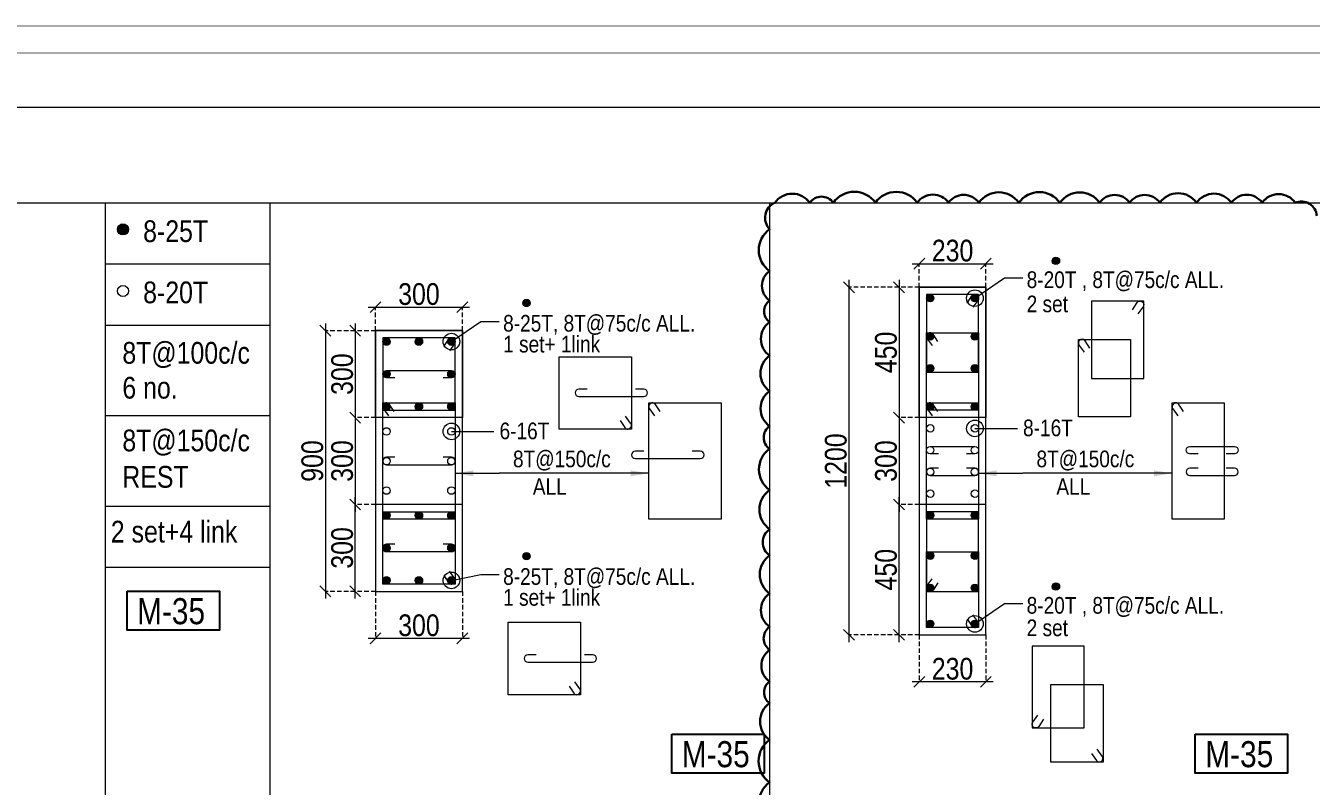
# Model space of a CAD drawing. Header units: millimetres. Extents: x 1112055 to 3390982, y -148532 to 766891.
# Drawn here: x 2111774 to 2129538, y 288532 to 299034 of the extents above; entities that cross this region are included whole.
import ezdxf
from ezdxf.enums import TextEntityAlignment as Align

# ---------------------------------------------------------------- set-up
doc = ezdxf.new("R2010")
doc.units = ezdxf.units.MM
doc.header["$PDMODE"] = 35
doc.header["$PDSIZE"] = -25
doc.linetypes.add('DASHED2', pattern=[0.375, 0.25, -0.125])
for name, color, linetype, lineweight in [('B COL', 1, 'Continuous', 30), ('B COL. SIZE DIM', 220, 'Continuous', 25), ('B COLSCH', 204, 'Continuous', 20), ('B STEEL', 34, 'Continuous', 15), ('B TITLE BLOCK', 250, 'Continuous', 0), ('B-ST TEXT', 7, 'Continuous', 9)]:
    doc.layers.add(name, color=color, linetype=linetype, lineweight=lineweight)
doc.layers.add('B TEXT', color=7, linetype='Continuous')
doc.styles.add('dim inside', font='romans.shx', dxfattribs={"width": 0.8, "height": 125})
doc.styles.add('SWINC', font='swissc.ttf')
doc.styles.add('TAHOMA', font='tahoma.ttf')
doc.dimstyles.new('dim inside', dxfattribs={"dimtxt": 125, "dimasz": 100, "dimexe": 0, "dimexo": 0, "dimgap": 10, "dimtad": 0, "dimdec": 0, "dimzin": 0, "dimdsep": 46, "dimtxsty": 'dim inside', "dimblk": 'SMALL', "dimcen": 0.09, "dimadec": 0, "dimazin": 0, "dimtfac": 1, "dimtdec": 0, "dimtofl": 0, "dimtmove": 0, "dimatfit": 3, "dimfxl": 1, "dimtolj": 1, "dimtzin": 0, "dimarcsym": 2})
doc.dimstyles.new('PARESH', dxfattribs={"dimscale": 0, "dimtxt": 300, "dimasz": 150, "dimexe": 150, "dimexo": 150, "dimgap": 25, "dimtad": 1, "dimdec": 0, "dimzin": 0, "dimdsep": 46, "dimtxsty": 'TAHOMA', "dimblk": 'ARCHTICK', "dimcen": 100, "dimdle": 150, "dimclrd": 251, "dimclre": 251, "dimclrt": 6, "dimadec": 0, "dimazin": 0, "dimtfac": 1, "dimtdec": 0, "dimtix": 1, "dimtofl": 0, "dimtmove": 0, "dimatfit": 2, "dimfxl": 0.18, "dimtolj": 1, "dimtzin": 0, "dimlwd": 9, "dimlwe": 9, "dimarcsym": 0})

# ---------------------------------------------------------------- blocks, each defined once
blk = doc.blocks.new('_Oblique')
at = {"color": 0, "linetype": 'ByBlock', "lineweight": -2}
blk.add_line((-0.5, -0.5), (0.5, 0.5), dxfattribs=at)
blk = doc.blocks.new('*D1331')
at = {"layer": 'B COL. SIZE DIM', "color": 250, "lineweight": 9, "ltscale": 250, "transparency": 16777216}
blk.add_line((2116508, 295148), (2117908, 295148), dxfattribs=at)
at = {"layer": 'B COL. SIZE DIM', "color": 250, "linetype": 'DASHED2', "lineweight": 9, "ltscale": 250, "transparency": 16777216}
for p, q in [((2116608, 294823), (2116608, 295148)), ((2117808, 294823), (2117808, 295148))]:
    blk.add_line(p, q, dxfattribs=at)
at = {"layer": 'Defpoints', "color": 0, "ltscale": 250, "transparency": 16777216}
for p in [(2117808, 295148), (2116608, 294823), (2117808, 294823)]:
    blk.add_point(p, dxfattribs=at)
at = {"layer": 'B COL. SIZE DIM', "color": 250, "lineweight": 9, "ltscale": 250, "transparency": 16777216, "xscale": 150, "yscale": 150, "zscale": 150, "rotation": 180}
blk.add_blockref('_Oblique', (2116608, 295148), dxfattribs=at)
at = {"layer": 'B COL. SIZE DIM', "color": 250, "lineweight": 9, "ltscale": 250, "transparency": 16777216, "xscale": 150, "yscale": 150, "zscale": 150}
blk.add_blockref('_Oblique', (2117808, 295148), dxfattribs=at)
at = {"layer": 'B COL. SIZE DIM', "color": 6, "ltscale": 250, "transparency": 16777216, "insert": (2117208, 295327), "char_height": 300, "attachment_point": 5, "style": 'SWINC'}
blk.add_mtext('\\A1;300', dxfattribs=at)
blk = doc.blocks.new('*D1332')
at = {"layer": 'B COL. SIZE DIM', "color": 250, "lineweight": 9, "ltscale": 250, "transparency": 16777216}
blk.add_line((2116327, 293723), (2116327, 292323), dxfattribs=at)
at = {"layer": 'B COL. SIZE DIM', "color": 250, "linetype": 'DASHED2', "lineweight": 9, "ltscale": 250, "transparency": 16777216}
for p, q in [((2116608, 293623), (2116327, 293623)), ((2116608, 292423), (2116327, 292423))]:
    blk.add_line(p, q, dxfattribs=at)
at = {"layer": 'Defpoints', "color": 0, "ltscale": 250, "transparency": 16777216}
for p in [(2116608, 293623), (2116327, 292423), (2116608, 292423)]:
    blk.add_point(p, dxfattribs=at)
at = {"layer": 'B COL. SIZE DIM', "color": 250, "lineweight": 9, "ltscale": 250, "transparency": 16777216, "xscale": 150, "yscale": 150, "zscale": 150}
for p, rotation in [((2116327, 293623), 90), ((2116327, 292423), 270)]:
    blk.add_blockref('_Oblique', p, dxfattribs=dict(at, rotation=rotation))
at = {"layer": 'B COL. SIZE DIM', "color": 6, "ltscale": 250, "transparency": 16777216, "insert": (2116148, 293023), "char_height": 300, "attachment_point": 5, "rotation": 90, "style": 'SWINC'}
blk.add_mtext('\\A1;300', dxfattribs=at)
blk = doc.blocks.new('*D1333')
at = {"layer": 'B COL. SIZE DIM', "color": 250, "lineweight": 9, "ltscale": 250, "transparency": 16777216}
blk.add_line((2116327, 294923), (2116327, 293523), dxfattribs=at)
at = {"layer": 'B COL. SIZE DIM', "color": 250, "linetype": 'DASHED2', "lineweight": 9, "ltscale": 250, "transparency": 16777216}
for p, q in [((2116608, 294823), (2116327, 294823)), ((2116608, 293623), (2116327, 293623))]:
    blk.add_line(p, q, dxfattribs=at)
at = {"layer": 'Defpoints', "color": 0, "ltscale": 250, "transparency": 16777216}
for p in [(2116608, 294823), (2116327, 293623), (2116608, 293623)]:
    blk.add_point(p, dxfattribs=at)
at = {"layer": 'B COL. SIZE DIM', "color": 250, "lineweight": 9, "ltscale": 250, "transparency": 16777216, "xscale": 150, "yscale": 150, "zscale": 150}
for p, rotation in [((2116327, 294823), 90), ((2116327, 293623), 270)]:
    blk.add_blockref('_Oblique', p, dxfattribs=dict(at, rotation=rotation))
at = {"layer": 'B COL. SIZE DIM', "color": 6, "ltscale": 250, "transparency": 16777216, "insert": (2116148, 294223), "char_height": 300, "attachment_point": 5, "rotation": 90, "style": 'SWINC'}
blk.add_mtext('\\A1;300', dxfattribs=at)
blk = doc.blocks.new('*D1334')
at = {"layer": 'B COL. SIZE DIM', "color": 250, "lineweight": 9, "ltscale": 250, "transparency": 16777216}
blk.add_line((2116327, 291123), (2116327, 292523), dxfattribs=at)
at = {"layer": 'B COL. SIZE DIM', "color": 250, "linetype": 'DASHED2', "lineweight": 9, "ltscale": 250, "transparency": 16777216}
for p, q in [((2116608, 292423), (2116327, 292423)), ((2116608, 291223), (2116327, 291223))]:
    blk.add_line(p, q, dxfattribs=at)
at = {"layer": 'Defpoints', "color": 0, "ltscale": 250, "transparency": 16777216}
for p in [(2116327, 292423), (2116608, 292423), (2116608, 291223)]:
    blk.add_point(p, dxfattribs=at)
at = {"layer": 'B COL. SIZE DIM', "color": 250, "lineweight": 9, "ltscale": 250, "transparency": 16777216, "xscale": 150, "yscale": 150, "zscale": 150}
for p, rotation in [((2116327, 292423), 90), ((2116327, 291223), 270)]:
    blk.add_blockref('_Oblique', p, dxfattribs=dict(at, rotation=rotation))
at = {"layer": 'B COL. SIZE DIM', "color": 6, "ltscale": 250, "transparency": 16777216, "insert": (2116148, 291823), "char_height": 300, "attachment_point": 5, "rotation": 90, "style": 'SWINC'}
blk.add_mtext('\\A1;300', dxfattribs=at)
blk = doc.blocks.new('*D1335')
at = {"layer": 'B COL. SIZE DIM', "color": 250, "lineweight": 9, "ltscale": 250, "transparency": 16777216}
blk.add_line((2115915, 294923), (2115915, 291123), dxfattribs=at)
at = {"layer": 'B COL. SIZE DIM', "color": 250, "linetype": 'DASHED2', "lineweight": 9, "ltscale": 250, "transparency": 16777216}
for p, q in [((2116608, 294823), (2115915, 294823)), ((2116608, 291223), (2115915, 291223))]:
    blk.add_line(p, q, dxfattribs=at)
at = {"layer": 'Defpoints', "color": 0, "ltscale": 250, "transparency": 16777216}
for p in [(2116608, 294823), (2115915, 291223), (2116608, 291223)]:
    blk.add_point(p, dxfattribs=at)
at = {"layer": 'B COL. SIZE DIM', "color": 250, "lineweight": 9, "ltscale": 250, "transparency": 16777216, "xscale": 150, "yscale": 150, "zscale": 150}
for p, rotation in [((2115915, 294823), 90), ((2115915, 291223), 270)]:
    blk.add_blockref('_Oblique', p, dxfattribs=dict(at, rotation=rotation))
at = {"layer": 'B COL. SIZE DIM', "color": 6, "ltscale": 250, "transparency": 16777216, "insert": (2115736, 293023), "char_height": 300, "attachment_point": 5, "rotation": 90, "style": 'SWINC'}
blk.add_mtext('\\A1;900', dxfattribs=at)
blk = doc.blocks.new('*D1336')
at = {"layer": 'B COL. SIZE DIM', "color": 250, "linetype": 'DASHED2', "lineweight": 9, "ltscale": 250, "transparency": 16777216}
for p, q in [((2116608, 291223), (2116608, 290574)), ((2117808, 291223), (2117808, 290574))]:
    blk.add_line(p, q, dxfattribs=at)
at = {"layer": 'B COL. SIZE DIM', "color": 250, "lineweight": 9, "ltscale": 250, "transparency": 16777216}
blk.add_line((2117908, 290574), (2116508, 290574), dxfattribs=at)
at = {"layer": 'Defpoints', "color": 0, "ltscale": 250, "transparency": 16777216}
for p in [(2116608, 291223), (2117808, 291223), (2116608, 290574)]:
    blk.add_point(p, dxfattribs=at)
at = {"layer": 'B COL. SIZE DIM', "color": 250, "lineweight": 9, "ltscale": 250, "transparency": 16777216, "xscale": 150, "yscale": 150, "zscale": 150, "rotation": 180}
blk.add_blockref('_Oblique', (2116608, 290574), dxfattribs=at)
at = {"layer": 'B COL. SIZE DIM', "color": 250, "lineweight": 9, "ltscale": 250, "transparency": 16777216, "xscale": 150, "yscale": 150, "zscale": 150}
blk.add_blockref('_Oblique', (2117808, 290574), dxfattribs=at)
at = {"layer": 'B COL. SIZE DIM', "color": 6, "ltscale": 250, "transparency": 16777216, "insert": (2117208, 290753), "char_height": 300, "attachment_point": 5, "style": 'SWINC'}
blk.add_mtext('\\A1;300', dxfattribs=at)
blk = doc.blocks.new('_ArchTick')
at = {"color": 0, "linetype": 'ByBlock', "const_width": 0.15}
blk.add_lwpolyline([(-0.5, -0.5), (0.5, 0.5)], dxfattribs=at)
blk = doc.blocks.new('*D1355')
at = {"layer": 'B COL. SIZE DIM', "color": 250, "lineweight": 9, "ltscale": 250, "transparency": 16777216}
blk.add_line((2124021, 295748), (2125141, 295748), dxfattribs=at)
at = {"layer": 'B COL. SIZE DIM', "color": 250, "linetype": 'DASHED2', "lineweight": 9, "ltscale": 250, "transparency": 16777216}
for p, q in [((2124121, 295423), (2124121, 295748)), ((2125041, 295423), (2125041, 295748))]:
    blk.add_line(p, q, dxfattribs=at)
at = {"layer": 'Defpoints', "color": 0, "ltscale": 250, "transparency": 16777216}
for p in [(2125041, 295748), (2124121, 295423), (2125041, 295423)]:
    blk.add_point(p, dxfattribs=at)
at = {"layer": 'B COL. SIZE DIM', "color": 250, "lineweight": 9, "ltscale": 250, "transparency": 16777216, "xscale": 150, "yscale": 150, "zscale": 150, "rotation": 180}
blk.add_blockref('_Oblique', (2124121, 295748), dxfattribs=at)
at = {"layer": 'B COL. SIZE DIM', "color": 250, "lineweight": 9, "ltscale": 250, "transparency": 16777216, "xscale": 150, "yscale": 150, "zscale": 150}
blk.add_blockref('_Oblique', (2125041, 295748), dxfattribs=at)
at = {"layer": 'B COL. SIZE DIM', "color": 6, "ltscale": 250, "transparency": 16777216, "insert": (2124581, 295927), "char_height": 300, "attachment_point": 5, "style": 'SWINC'}
blk.add_mtext('\\A1;230', dxfattribs=at)
blk = doc.blocks.new('*D1356')
at = {"layer": 'B COL. SIZE DIM', "color": 250, "lineweight": 9, "ltscale": 250, "transparency": 16777216}
blk.add_line((2123841, 293723), (2123841, 292323), dxfattribs=at)
at = {"layer": 'B COL. SIZE DIM', "color": 250, "linetype": 'DASHED2', "lineweight": 9, "ltscale": 250, "transparency": 16777216}
for p, q in [((2124121, 293623), (2123841, 293623)), ((2124121, 292423), (2123841, 292423))]:
    blk.add_line(p, q, dxfattribs=at)
at = {"layer": 'Defpoints', "color": 0, "ltscale": 250, "transparency": 16777216}
for p in [(2124121, 293623), (2123841, 292423), (2124121, 292423)]:
    blk.add_point(p, dxfattribs=at)
at = {"layer": 'B COL. SIZE DIM', "color": 250, "lineweight": 9, "ltscale": 250, "transparency": 16777216, "xscale": 150, "yscale": 150, "zscale": 150}
for p, rotation in [((2123841, 293623), 90), ((2123841, 292423), 270)]:
    blk.add_blockref('_Oblique', p, dxfattribs=dict(at, rotation=rotation))
at = {"layer": 'B COL. SIZE DIM', "color": 6, "ltscale": 250, "transparency": 16777216, "insert": (2123662, 293023), "char_height": 300, "attachment_point": 5, "rotation": 90, "style": 'SWINC'}
blk.add_mtext('\\A1;300', dxfattribs=at)
blk = doc.blocks.new('*D1357')
at = {"layer": 'B COL. SIZE DIM', "color": 250, "lineweight": 9, "ltscale": 250, "transparency": 16777216}
blk.add_line((2123841, 295523), (2123841, 293523), dxfattribs=at)
at = {"layer": 'B COL. SIZE DIM', "color": 250, "linetype": 'DASHED2', "lineweight": 9, "ltscale": 250, "transparency": 16777216}
for p, q in [((2124121, 295423), (2123841, 295423)), ((2124121, 293623), (2123841, 293623))]:
    blk.add_line(p, q, dxfattribs=at)
at = {"layer": 'Defpoints', "color": 0, "ltscale": 250, "transparency": 16777216}
for p in [(2124121, 295423), (2123841, 293623), (2124121, 293623)]:
    blk.add_point(p, dxfattribs=at)
at = {"layer": 'B COL. SIZE DIM', "color": 250, "lineweight": 9, "ltscale": 250, "transparency": 16777216, "xscale": 150, "yscale": 150, "zscale": 150}
for p, rotation in [((2123841, 295423), 90), ((2123841, 293623), 270)]:
    blk.add_blockref('_Oblique', p, dxfattribs=dict(at, rotation=rotation))
at = {"layer": 'B COL. SIZE DIM', "color": 6, "ltscale": 250, "transparency": 16777216, "insert": (2123662, 294523), "char_height": 300, "attachment_point": 5, "rotation": 90, "style": 'SWINC'}
blk.add_mtext('\\A1;450', dxfattribs=at)
blk = doc.blocks.new('*D1358')
at = {"layer": 'B COL. SIZE DIM', "color": 250, "lineweight": 9, "ltscale": 250, "transparency": 16777216}
blk.add_line((2123841, 290523), (2123841, 292523), dxfattribs=at)
at = {"layer": 'B COL. SIZE DIM', "color": 250, "linetype": 'DASHED2', "lineweight": 9, "ltscale": 250, "transparency": 16777216}
for p, q in [((2124121, 292423), (2123841, 292423)), ((2124121, 290623), (2123841, 290623))]:
    blk.add_line(p, q, dxfattribs=at)
at = {"layer": 'Defpoints', "color": 0, "ltscale": 250, "transparency": 16777216}
for p in [(2123841, 292423), (2124121, 292423), (2124121, 290623)]:
    blk.add_point(p, dxfattribs=at)
at = {"layer": 'B COL. SIZE DIM', "color": 250, "lineweight": 9, "ltscale": 250, "transparency": 16777216, "xscale": 150, "yscale": 150, "zscale": 150}
for p, rotation in [((2123841, 292423), 90), ((2123841, 290623), 270)]:
    blk.add_blockref('_Oblique', p, dxfattribs=dict(at, rotation=rotation))
at = {"layer": 'B COL. SIZE DIM', "color": 6, "ltscale": 250, "transparency": 16777216, "insert": (2123662, 291523), "char_height": 300, "attachment_point": 5, "rotation": 90, "style": 'SWINC'}
blk.add_mtext('\\A1;450', dxfattribs=at)
blk = doc.blocks.new('*D1359')
at = {"layer": 'B COL. SIZE DIM', "color": 250, "lineweight": 9, "ltscale": 250, "transparency": 16777216}
blk.add_line((2123149, 295523), (2123149, 290523), dxfattribs=at)
at = {"layer": 'B COL. SIZE DIM', "color": 250, "linetype": 'DASHED2', "lineweight": 9, "ltscale": 250, "transparency": 16777216}
for p, q in [((2124121, 295423), (2123149, 295423)), ((2124121, 290623), (2123149, 290623))]:
    blk.add_line(p, q, dxfattribs=at)
at = {"layer": 'Defpoints', "color": 0, "ltscale": 250, "transparency": 16777216}
for p in [(2124121, 295423), (2123149, 290623), (2124121, 290623)]:
    blk.add_point(p, dxfattribs=at)
at = {"layer": 'B COL. SIZE DIM', "color": 250, "lineweight": 9, "ltscale": 250, "transparency": 16777216, "xscale": 150, "yscale": 150, "zscale": 150}
for p, rotation in [((2123149, 295423), 90), ((2123149, 290623), 270)]:
    blk.add_blockref('_Oblique', p, dxfattribs=dict(at, rotation=rotation))
at = {"layer": 'B COL. SIZE DIM', "color": 6, "ltscale": 250, "transparency": 16777216, "insert": (2122969, 293023), "char_height": 300, "attachment_point": 5, "rotation": 90, "style": 'SWINC'}
blk.add_mtext('\\A1;1200', dxfattribs=at)
blk = doc.blocks.new('*D1360')
at = {"layer": 'B COL. SIZE DIM', "color": 250, "linetype": 'DASHED2', "lineweight": 9, "ltscale": 250, "transparency": 16777216}
for p, q in [((2124121, 290623), (2124121, 289974)), ((2125041, 290623), (2125041, 289974))]:
    blk.add_line(p, q, dxfattribs=at)
at = {"layer": 'B COL. SIZE DIM', "color": 250, "lineweight": 9, "ltscale": 250, "transparency": 16777216}
blk.add_line((2125141, 289974), (2124021, 289974), dxfattribs=at)
at = {"layer": 'Defpoints', "color": 0, "ltscale": 250, "transparency": 16777216}
for p in [(2124121, 290623), (2125041, 290623), (2124121, 289974)]:
    blk.add_point(p, dxfattribs=at)
at = {"layer": 'B COL. SIZE DIM', "color": 250, "lineweight": 9, "ltscale": 250, "transparency": 16777216, "xscale": 150, "yscale": 150, "zscale": 150, "rotation": 180}
blk.add_blockref('_Oblique', (2124121, 289974), dxfattribs=at)
at = {"layer": 'B COL. SIZE DIM', "color": 250, "lineweight": 9, "ltscale": 250, "transparency": 16777216, "xscale": 150, "yscale": 150, "zscale": 150}
blk.add_blockref('_Oblique', (2125041, 289974), dxfattribs=at)
at = {"layer": 'B COL. SIZE DIM', "color": 6, "ltscale": 250, "transparency": 16777216, "insert": (2124581, 290153), "char_height": 300, "attachment_point": 5, "style": 'SWINC'}
blk.add_mtext('\\A1;230', dxfattribs=at)

msp = doc.modelspace()

# ---------------------------------------------------------------- hatches: boundary and pattern name
at = {"layer": 'B STEEL', "lineweight": 9, "ltscale": 0.5}
h = msp.add_hatch(color=34, dxfattribs=at)
edge = h.paths.add_edge_path()
edge.add_arc((2113118.6, 296221.5), 76.8, 0, 360)
at = {"layer": 'B STEEL', "lineweight": 13}
h = msp.add_hatch(color=256, dxfattribs=at)
h.dxf.hatch_style = 1
edge = h.paths.add_edge_path()
edge.add_arc((2126009.5, 295786.8), 51.4, 0, 360)
h = msp.add_hatch(color=256, dxfattribs=at)
h.dxf.hatch_style = 1
edge = h.paths.add_edge_path()
edge.add_arc((2118694.5, 295206.3), 51.4, 0, 360)
h = msp.add_hatch(color=256, dxfattribs=at)
h.dxf.hatch_style = 1
edge = h.paths.add_edge_path()
edge.add_arc((2124272.6, 295272), 51.4, 0, 360)
h = msp.add_hatch(color=256, dxfattribs=at)
h.dxf.hatch_style = 1
edge = h.paths.add_edge_path()
edge.add_arc((2124889.8, 295272), 51.4, 0, 360)
h = msp.add_hatch(color=256, dxfattribs=at)
h.dxf.hatch_style = 1
edge = h.paths.add_edge_path()
edge.add_arc((2116759.1, 294672), 51.4, 0, 360)
at = {"layer": 'B STEEL'}
h = msp.add_hatch(color=256, dxfattribs=at)
h.dxf.hatch_style = 1
edge = h.paths.add_edge_path()
edge.add_arc((2117207.7, 294672), 51.4, 0, 360)
at = {"layer": 'B STEEL', "lineweight": 13}
h = msp.add_hatch(color=256, dxfattribs=at)
h.dxf.hatch_style = 1
edge = h.paths.add_edge_path()
edge.add_arc((2117656.2, 294672), 51.4, 0, 360)
h = msp.add_hatch(color=256, dxfattribs=at)
h.dxf.hatch_style = 1
edge = h.paths.add_edge_path()
edge.add_arc((2117656.2, 294672), 51.4, 0, 360)
h = msp.add_hatch(color=256, dxfattribs=at)
h.dxf.hatch_style = 1
edge = h.paths.add_edge_path()
edge.add_arc((2117656.2, 294672), 51.4, 0, 360)
h = msp.add_hatch(color=256, dxfattribs=at)
h.dxf.hatch_style = 1
edge = h.paths.add_edge_path()
edge.add_arc((2117656.2, 294672), 51.4, 0, 360)
h = msp.add_hatch(color=256, dxfattribs=at)
h.dxf.hatch_style = 1
edge = h.paths.add_edge_path()
edge.add_arc((2117656.2, 294672), 51.4, 0, 360)
h = msp.add_hatch(color=256, dxfattribs=at)
h.dxf.hatch_style = 1
edge = h.paths.add_edge_path()
edge.add_arc((2124272.6, 294742.6), 51.4, 0, 360)
h = msp.add_hatch(color=256, dxfattribs=at)
h.dxf.hatch_style = 1
edge = h.paths.add_edge_path()
edge.add_arc((2124889.8, 294742.6), 51.4, 0, 360)
h = msp.add_hatch(color=256, dxfattribs=at)
h.dxf.hatch_style = 1
edge = h.paths.add_edge_path()
edge.add_arc((2124272.6, 294303.7), 51.4, 0, 360)
h = msp.add_hatch(color=256, dxfattribs=at)
h.dxf.hatch_style = 1
edge = h.paths.add_edge_path()
edge.add_arc((2124889.8, 294303.7), 51.4, 0, 360)
h = msp.add_hatch(color=256, dxfattribs=at)
h.dxf.hatch_style = 1
edge = h.paths.add_edge_path()
edge.add_arc((2116759.1, 294223.4), 51.4, 0, 360, ccw=False)
at = {"layer": 'B STEEL'}
h = msp.add_hatch(color=256, dxfattribs=at)
h.dxf.hatch_style = 1
edge = h.paths.add_edge_path()
edge.add_arc((2117656.2, 294223.4), 51.4, 0, 360)
at = {"layer": 'B STEEL', "lineweight": 13}
h = msp.add_hatch(color=256, dxfattribs=at)
h.dxf.hatch_style = 1
edge = h.paths.add_edge_path()
edge.add_arc((2116759.1, 293774.8), 51.4, 0, 360)
h = msp.add_hatch(color=256, dxfattribs=at)
h.dxf.hatch_style = 1
edge = h.paths.add_edge_path()
edge.add_arc((2117207.7, 293774.8), 51.4, 0, 360, ccw=False)
h = msp.add_hatch(color=256, dxfattribs=at)
h.dxf.hatch_style = 1
edge = h.paths.add_edge_path()
edge.add_arc((2117656.2, 293774.8), 51.4, 0, 360)
h = msp.add_hatch(color=256, dxfattribs=at)
h.dxf.hatch_style = 1
edge = h.paths.add_edge_path()
edge.add_arc((2124272.6, 293774.8), 51.4, 0, 360)
h = msp.add_hatch(color=256, dxfattribs=at)
h.dxf.hatch_style = 1
edge = h.paths.add_edge_path()
edge.add_arc((2124889.8, 293774.8), 51.4, 0, 360)
h = msp.add_hatch(color=256, dxfattribs=at)
h.dxf.hatch_style = 1
edge = h.paths.add_edge_path()
edge.add_arc((2116759.1, 292272), 51.4, 0, 360)
h = msp.add_hatch(color=256, dxfattribs=at)
h.dxf.hatch_style = 1
edge = h.paths.add_edge_path()
edge.add_arc((2117207.7, 292272), 51.4, 0, 360)
h = msp.add_hatch(color=256, dxfattribs=at)
h.dxf.hatch_style = 1
edge = h.paths.add_edge_path()
edge.add_arc((2117656.2, 292272), 51.4, 0, 360)
h = msp.add_hatch(color=256, dxfattribs=at)
h.dxf.hatch_style = 1
edge = h.paths.add_edge_path()
edge.add_arc((2124272.6, 292272), 51.4, 0, 360)
h = msp.add_hatch(color=256, dxfattribs=at)
h.dxf.hatch_style = 1
edge = h.paths.add_edge_path()
edge.add_arc((2124889.8, 292272), 51.4, 0, 360)
h = msp.add_hatch(color=256, dxfattribs=at)
h.dxf.hatch_style = 1
edge = h.paths.add_edge_path()
edge.add_arc((2116759.1, 291823.4), 51.4, 0, 360)
at = {"layer": 'B STEEL'}
h = msp.add_hatch(color=256, dxfattribs=at)
h.dxf.hatch_style = 1
edge = h.paths.add_edge_path()
edge.add_arc((2117656.2, 291823.4), 51.4, 0, 360)
at = {"layer": 'B STEEL', "lineweight": 13}
h = msp.add_hatch(color=256, dxfattribs=at)
h.dxf.hatch_style = 1
edge = h.paths.add_edge_path()
edge.add_arc((2118694.5, 291709.1), 51.4, 0, 360)
h = msp.add_hatch(color=256, dxfattribs=at)
h.dxf.hatch_style = 1
edge = h.paths.add_edge_path()
edge.add_arc((2124272.6, 291716), 51.4, 0, 360)
h = msp.add_hatch(color=256, dxfattribs=at)
h.dxf.hatch_style = 1
edge = h.paths.add_edge_path()
edge.add_arc((2124889.8, 291716), 51.4, 0, 360)
h = msp.add_hatch(color=256, dxfattribs=at)
h.dxf.hatch_style = 1
edge = h.paths.add_edge_path()
edge.add_arc((2116759.1, 291374.8), 51.4, 0, 360)
at = {"layer": 'B STEEL'}
h = msp.add_hatch(color=256, dxfattribs=at)
h.dxf.hatch_style = 1
edge = h.paths.add_edge_path()
edge.add_arc((2117207.7, 291374.8), 51.4, 0, 360)
at = {"layer": 'B STEEL', "lineweight": 13}
h = msp.add_hatch(color=256, dxfattribs=at)
h.dxf.hatch_style = 1
edge = h.paths.add_edge_path()
edge.add_arc((2117656.2, 291374.8), 51.4, 0, 360)
h = msp.add_hatch(color=256, dxfattribs=at)
h.dxf.hatch_style = 1
edge = h.paths.add_edge_path()
edge.add_arc((2117656.2, 291374.8), 51.4, 0, 360)
h = msp.add_hatch(color=256, dxfattribs=at)
h.dxf.hatch_style = 1
edge = h.paths.add_edge_path()
edge.add_arc((2117656.2, 291374.8), 51.4, 0, 360)
h = msp.add_hatch(color=256, dxfattribs=at)
h.dxf.hatch_style = 1
edge = h.paths.add_edge_path()
edge.add_arc((2117656.2, 291374.8), 51.4, 0, 360)
h = msp.add_hatch(color=256, dxfattribs=at)
h.dxf.hatch_style = 1
edge = h.paths.add_edge_path()
edge.add_arc((2117656.2, 291374.8), 51.4, 0, 360)
h = msp.add_hatch(color=256, dxfattribs=at)
h.dxf.hatch_style = 1
edge = h.paths.add_edge_path()
edge.add_arc((2124272.6, 291271.8), 51.4, 0, 360)
h = msp.add_hatch(color=256, dxfattribs=at)
h.dxf.hatch_style = 1
edge = h.paths.add_edge_path()
edge.add_arc((2124889.8, 291271.8), 51.4, 0, 360)
h = msp.add_hatch(color=256, dxfattribs=at)
h.dxf.hatch_style = 1
edge = h.paths.add_edge_path()
edge.add_arc((2126009.5, 291289.7), 51.4, 0, 360)
h = msp.add_hatch(color=256, dxfattribs=at)
h.dxf.hatch_style = 1
edge = h.paths.add_edge_path()
edge.add_arc((2124272.6, 290774.8), 51.4, 0, 360)
h = msp.add_hatch(color=256, dxfattribs=at)
h.dxf.hatch_style = 1
edge = h.paths.add_edge_path()
edge.add_arc((2124889.8, 290774.8), 51.4, 0, 360)

# ---------------------------------------------------------------- linework, layer by layer
at = {"color": 2, "lineweight": 30}
msp.add_lwpolyline([(2122053.6, 288017.1, -0.5205671), (2122053.6, 288585.8, -0.5205671), (2122053.6, 289172.1, -0.5205671), (2122053.6, 289679.8, -0.5205671), (2122053.6, 289976.8, -0.5205671), (2122053.6, 290415.1, -0.5205671), (2122053.6, 290733.1, -0.5205671), (2122053.6, 291194.9, -0.5205671), (2122053.6, 291719.1, -0.5205671), (2122053.6, 292082.1, -0.5205671), (2122053.6, 292623.5, -0.5205671), (2122053.6, 293190.3, -0.5205671), (2122053.6, 293505.3, -0.5205671), (2122053.6, 293989.4, -0.5205671), (2122053.6, 294477.3, -0.5205671), (2122053.6, 294942.3, -0.5205671), (2122053.6, 295238.5, -0.5205671), (2122053.6, 295647.2, -0.5205671), (2122053.6, 296223.4, -0.5205671), (2122125.8, 296589.8, -0.5205671), (2122607, 296589.8, -0.5205671), (2122933.8, 296589.8, -0.5205671), (2123514, 296589.8, -0.5205671), (2124093.3, 296589.8, -0.5205671), (2124524.7, 296589.8, -0.5205671), (2124943.5, 296589.8, -0.5205671), (2125497.4, 296589.8, -0.5205671), (2126063.8, 296589.8, -0.5205671), (2126613.2, 296589.8, -0.5205671), (2127028.1, 296589.8, -0.5205671), (2127443.6, 296589.8, -0.5205671), (2127950.8, 296589.8, -0.5205671), (2128434.3, 296589.8, -0.5205671), (2128858.2, 296589.8, -0.5205671), (2129315.6, 296589.8, -0.5205671), (2129613.8, 296407.6, -0.5205671)], format="xyb", dxfattribs=at)
msp.add_arc((2094904.1, 432360.2), 194175.1, 224.19202, 278.08245, dxfattribs=at)
at = {"layer": 'B COL', "lineweight": 13}
for points in [[(2124121.2, 290623.4), (2125041.2, 290623.4), (2125041.2, 295423.4), (2124121.2, 295423.4)], [(2124121.2, 295423.4), (2125041.2, 295423.4), (2125041.2, 293623.4), (2124121.2, 293623.4)], [(2116607.7, 291223.4), (2117807.7, 291223.4), (2117807.7, 294823.4), (2116607.7, 294823.4)], [(2116607.7, 294823.4), (2117807.7, 294823.4), (2117807.7, 293623.4), (2116607.7, 293623.4)], [(2116607.7, 294823.4), (2117807.7, 294823.4), (2117807.7, 293623.4), (2116607.7, 293623.4)], [(2116607.7, 291223.4), (2117807.7, 291223.4), (2117807.7, 292423.4), (2116607.7, 292423.4)], [(2124121.2, 290623.4), (2125041.2, 290623.4), (2125041.2, 292423.4), (2124121.2, 292423.4)]]:
    msp.add_lwpolyline(points, close=True, dxfattribs=at)
at = {"layer": 'B COLSCH', "color": 250, "lineweight": 0}
for p, q in [((2088785.4, 297908.8), (2230883.4, 297908.8)), ((2088785.4, 296589.8), (2230883.4, 296589.8)), ((2112872.3, 296589.8), (2112872.3, 247150.7)), ((2115146.7, 296589.8), (2115146.7, 239898.1)), ((2122053.6, 296589.8), (2122053.6, 239898.1)), ((2112872.3, 295744.8), (2115146.7, 295744.8)), ((2112872.3, 294899.8), (2115146.7, 294899.8)), ((2112872.3, 293650.1), (2115146.7, 293650.1)), ((2112872.3, 292400.3), (2115146.7, 292400.3)), ((2112872.3, 291555.3), (2115146.7, 291555.3))]:
    msp.add_line(p, q, dxfattribs=at)
at = {"layer": 'B STEEL', "lineweight": 13}
for points in [[(2124221.2, 294252.3), (2124941.2, 294252.3), (2124941.2, 295323.4), (2124221.2, 295323.4)], [(2126502.6, 294161.6), (2127222.6, 294161.6), (2127222.6, 295232.7), (2126502.6, 295232.7)], [(2116707.7, 293723.4), (2117707.7, 293723.4), (2117707.7, 294723.4), (2116707.7, 294723.4)], [(2124221.2, 294794), (2124941.2, 294794), (2124941.2, 293723.4), (2124221.2, 293723.4)], [(2126319.1, 294703.3), (2127039.1, 294703.3), (2127039.1, 293632.7), (2126319.1, 293632.7)], [(2119143.3, 294464.2), (2120143.3, 294464.2), (2120143.3, 293464.2), (2119143.3, 293464.2)], [(2116707.7, 292323.4), (2117707.7, 292323.4), (2117707.7, 291323.4), (2116707.7, 291323.4)], [(2124221.2, 291220.4), (2124941.2, 291220.4), (2124941.2, 292323.4), (2124221.2, 292323.4)], [(2124221.2, 291767.4), (2124941.2, 291767.4), (2124941.2, 290723.4), (2124221.2, 290723.4)], [(2118439.8, 290795.7), (2119439.8, 290795.7), (2119439.8, 289795.7), (2118439.8, 289795.7)], [(2125680.3, 289336.5), (2126400.3, 289336.5), (2126400.3, 290466.5), (2125680.3, 290466.5)], [(2125940.1, 289937.5), (2126660.1, 289937.5), (2126660.1, 288866.5), (2125940.1, 288866.5)]]:
    msp.add_lwpolyline(points, close=True, dxfattribs=at)
for points in [[(2124784.2, 295203.2), (2124848.9, 295303.2, -1), (2124930.6, 295240.7), (2124861.6, 295145.9)], [(2124784.2, 295203.2), (2124848.9, 295303.2, -1), (2124930.6, 295240.7), (2124861.6, 295145.9)], [(2127065.5, 295112.5), (2127130.3, 295212.5, -1), (2127212, 295150), (2127143, 295055.1)], [(2117550.6, 294603.2), (2117615.4, 294703.2, -1), (2117697.1, 294640.7), (2117628.1, 294545.9)], [(2124378.2, 294673.8), (2124313.5, 294773.8, 1), (2124231.8, 294711.4), (2124300.8, 294616.5)], [(2126476.1, 294583.1), (2126411.4, 294683.1, 1), (2126329.6, 294620.7), (2126398.7, 294525.8)], [(2116873.6, 294172), (2116759.1, 294172, -1), (2116759.1, 294274.8), (2117656.2, 294274.8, -1), (2117656.2, 294172), (2117541.7, 294172)], [(2119531.1, 294015.7), (2119416.5, 294015.7, 1), (2119416.5, 293912.8), (2120313.7, 293912.8, 1), (2120313.7, 294015.7), (2120199.2, 294015.7)], [(2119986.3, 293584.4), (2120051.1, 293484.4, 1), (2120132.8, 293546.9), (2120063.7, 293641.8)], [(2116873.6, 291874.8), (2116759.1, 291874.8, 1), (2116759.1, 291772), (2117656.2, 291772, 1), (2117656.2, 291874.8), (2117541.7, 291874.8)], [(2117550.6, 291443.5), (2117615.4, 291343.6, 1), (2117697.1, 291406), (2117628.1, 291500.9)], [(2124378.2, 291340.6), (2124313.5, 291240.6, -1), (2124231.8, 291303), (2124300.8, 291397.9)], [(2124784.2, 290843.5), (2124848.9, 290743.6, 1), (2124930.6, 290806), (2124861.6, 290900.9)], [(2124784.2, 290843.5), (2124848.9, 290743.6, 1), (2124930.6, 290806), (2124861.6, 290900.9)], [(2118827.5, 290347.1), (2118713, 290347.1, 1), (2118713, 290244.3), (2119610.1, 290244.3, 1), (2119610.1, 290347.1), (2119495.6, 290347.1)], [(2119282.7, 289915.9), (2119347.5, 289815.9, 1), (2119429.2, 289878.4), (2119360.2, 289973.2)], [(2125837.3, 289456.7), (2125772.6, 289356.7, -1), (2125690.9, 289419.1), (2125759.9, 289514)], [(2126503.1, 288986.6), (2126567.9, 288886.7, 1), (2126649.6, 288949.1), (2126580.5, 289044)]]:
    msp.add_lwpolyline(points, format="xyb", dxfattribs=at)
at = {"layer": 'B STEEL', "color": 3, "lineweight": 13}
for points in [[(2117707.7, 292220.5), (2116707.7, 292220.5), (2116707.7, 293826.2), (2117707.7, 293826.2)], [(2121382.4, 292220.5), (2120382.4, 292220.5), (2120382.4, 293826.2), (2121382.4, 293826.2)], [(2124941.2, 292220.5), (2124221.2, 292220.5), (2124221.2, 293826.2), (2124941.2, 293826.2)], [(2128335.9, 292220.5), (2127615.9, 292220.5), (2127615.9, 293826.2), (2128335.9, 293826.2)]]:
    msp.add_lwpolyline(points, close=True, dxfattribs=at)
for points in [[(2116864.7, 293706), (2116799.9, 293806, 1), (2116718.2, 293743.6), (2116787.2, 293648.7)], [(2120539.4, 293706), (2120474.7, 293806, 1), (2120393, 293743.6), (2120462, 293648.7)], [(2124378.2, 293706), (2124313.5, 293806, 1), (2124231.8, 293743.6), (2124300.8, 293648.7)], [(2127773, 293706), (2127708.2, 293806, 1), (2127626.5, 293743.6), (2127695.5, 293648.7)], [(2120313.1, 293159.2), (2120198.5, 293159.2, 1), (2120198.5, 293056.3), (2121095.7, 293056.3, 1), (2121095.7, 293159.2), (2120981.1, 293159.2)], [(2124387.2, 293122.2), (2124272.6, 293122.2, -1), (2124272.6, 293225.1), (2124889.8, 293225.1, -1), (2124889.8, 293122.2), (2124775.2, 293122.2)], [(2127973.4, 293122.2), (2127858.9, 293122.2, -1), (2127858.9, 293225.1), (2128476, 293225.1, -1), (2128476, 293122.2), (2128361.5, 293122.2)], [(2116873.6, 293074.2), (2116759.1, 293074.2, 1), (2116759.1, 292971.3), (2117656.2, 292971.3, 1), (2117656.2, 293074.2), (2117541.7, 293074.2)], [(2124387.2, 292924.5), (2124272.6, 292924.5, 1), (2124272.6, 292821.7), (2124889.8, 292821.7, 1), (2124889.8, 292924.5), (2124775.2, 292924.5)], [(2127973.4, 292924.5), (2127858.9, 292924.5, 1), (2127858.9, 292821.7), (2128476, 292821.7, 1), (2128476, 292924.5), (2128361.5, 292924.5)]]:
    msp.add_lwpolyline(points, format="xyb", dxfattribs=at)
at = {"layer": 'B STEEL', "color": 34, "lineweight": 9, "ltscale": 0.5}
for centre in [(2113118.6, 296221.5), (2113118.6, 295371.2)]:
    msp.add_circle(centre, 76.8, dxfattribs=at)
at = {"layer": 'B STEEL', "lineweight": 13}
for centre in [(2126009.5, 295786.8), (2118694.5, 295206.3), (2124272.6, 295272), (2124889.8, 295272), (2116759.1, 294672), (2117207.7, 294672), (2117656.2, 294672), (2124272.6, 294742.6), (2124889.8, 294742.6), (2124272.6, 294303.7), (2124889.8, 294303.7), (2116759.1, 294223.4), (2117656.2, 294223.4), (2116759.1, 293774.8), (2117207.7, 293774.8), (2117656.2, 293774.8), (2124272.6, 293774.8), (2124889.8, 293774.8), (2116759.1, 293432), (2117656.2, 293432), (2124272.6, 293474.2), (2124889.8, 293474.2), (2124272.6, 293173.6), (2124889.8, 293173.6), (2116759.1, 293022.7), (2117656.2, 293022.7), (2124272.6, 292873.1), (2124889.8, 292873.1), (2116759.1, 292614.8), (2117656.2, 292614.8), (2124272.6, 292572.5), (2124889.8, 292572.5), (2116759.1, 292272), (2117207.7, 292272), (2117656.2, 292272), (2124272.6, 292272), (2124889.8, 292272), (2116759.1, 291823.4), (2117656.2, 291823.4), (2118694.5, 291709.1), (2124272.6, 291716), (2124889.8, 291716), (2116759.1, 291374.8), (2117207.7, 291374.8), (2117656.2, 291374.8), (2124272.6, 291271.8), (2124889.8, 291271.8), (2126009.5, 291289.7), (2124272.6, 290774.8), (2124889.8, 290774.8)]:
    msp.add_circle(centre, 51.4, dxfattribs=at)
at = {"layer": 'B TEXT', "color": 1}
for points in [[(2113175.9, 291226.2), (2114450.5, 291226.2), (2114450.5, 290688.3), (2113175.9, 290688.3)], [(2120701.7, 289251.6), (2121976.3, 289251.6), (2121976.3, 288713.6), (2120701.7, 288713.6)], [(2127935.2, 289251.6), (2129209.8, 289251.6), (2129209.8, 288713.6), (2127935.2, 288713.6)]]:
    msp.add_lwpolyline(points, close=True, dxfattribs=at)
at = {"layer": 'B TITLE BLOCK', "color": 1, "const_width": 8.39}
msp.add_lwpolyline([(2087664.3, 299030), (2087664.3, 222350.9), (2243063.3, 222350.9), (2243063.3, 299030)], close=True, dxfattribs=at)
at = {"layer": 'B TITLE BLOCK', "color": 250, "lineweight": 0, "const_width": 8.39}
msp.add_lwpolyline([(2088038, 298656.3), (2088038, 222724.6), (2242689.6, 222724.6), (2242689.6, 298656.3)], close=True, dxfattribs=at)

# ---------------------------------------------------------------- texts
at = {"layer": 'B TEXT', "style": 'SWINC'}
for s, p in [('8-25T', (2113397.1, 296046.9)), ('8-20T', (2113397.1, 295201.9)), ('8T@100c/c', (2113110.1, 294367.1)), ('6 no.', (2113110.1, 293885.3)), ('8T@150c/c', (2113110.1, 293157.2)), ('REST', (2113110.1, 292654.8)), ('2 set+4 link', (2112950.5, 291897.8))]:
    msp.add_text(s, height=300, dxfattribs=at).set_placement(p)
at = {"layer": 'B TEXT', "lineweight": 15, "style": 'SWINC'}
for s, p in [('8-20T , 8T@75c/c ALL.', (2125604.8, 295343.3)), ('2 set', (2125604.8, 295008.4)), ('8-25T, 8T@75c/c ALL.', (2118371.3, 294741.3)), ('1 set+ 1link', (2118371.3, 294453.2)), ('6-16T', (2118321.7, 293254.7)), ('8-16T', (2125555.2, 293296.9)), ('8T@150c/c', (2118507.2, 292868.1)), ('8T@150c/c', (2125740.7, 292868.1)), ('ALL', (2118781.7, 292487.4)), ('ALL', (2126015.3, 292487.4)), ('8-25T, 8T@75c/c ALL.', (2118371.3, 291244.1)), ('1 set+ 1link', (2118371.3, 290956)), ('8-20T , 8T@75c/c ALL.', (2125604.8, 290846.1)), ('2 set', (2125604.8, 290535.9))]:
    msp.add_text(s, height=230, dxfattribs=at).set_placement(p, align=Align.BOTTOM_LEFT)
at = {"layer": 'B TEXT', "color": 1, "style": 'SWINC'}
for p in [(2113313.3, 290661.7), (2120839, 288687.1), (2128072.6, 288687.1)]:
    msp.add_text('M-35', height=360, dxfattribs=at).set_placement(p, align=Align.BOTTOM_LEFT)

# ---------------------------------------------------------------- dimensions: what is measured, and where the dimension line sits
at = {"layer": 'B COL. SIZE DIM', "color": 250, "ltscale": 250}
for base, p1, p2, picture, middle in [((2125041.2, 295748.2), (2124121.2, 295423.4), (2125041.2, 295423.4), '*D1355', (2124581.2, 295927.4)), ((2117807.7, 295148.2), (2116607.7, 294823.4), (2117807.7, 294823.4), '*D1331', (2117207.7, 295327)), ((2116607.7, 290573.8), (2117807.7, 291223.4), (2116607.7, 291223.4), '*D1336', (2117207.7, 290752.6)), ((2124121.2, 289973.8), (2125041.2, 290623.4), (2124121.2, 290623.4), '*D1360', (2124581.2, 290153))]:
    dim = msp.add_linear_dim(base=base, p1=p1, p2=p2, dimstyle='dim inside', override={"dimtxt": 300, "dimasz": 150, "dimgap": 25, "dimtad": 3, "dimlfac": 0.25, "dimtxsty": 'SWINC', "dimblk1": 'Oblique', "dimblk2": 'Oblique', "dimsah": 1, "dimdle": 100, "dimclrd": 250, "dimclre": 250, "dimclrt": 6, "dimfxl": 1000, "dimlwd": 9, "dimlwe": 9}, dxfattribs=at)
    dim.commit()
    dim.dimension.update_dxf_attribs({"geometry": picture, "text_midpoint": middle})
for base, p1, p2, angle, picture, middle in [((2123148.5, 290623.4), (2124121.2, 295423.4), (2124121.2, 290623.4), 90, '*D1359', (2122969.3, 293023.4)), ((2123840.7, 293623.4), (2124121.2, 295423.4), (2124121.2, 293623.4), 90, '*D1357', (2123661.9, 294523.4)), ((2115915, 291223.4), (2116607.7, 294823.4), (2116607.7, 291223.4), 90, '*D1335', (2115736, 293023.4)), ((2116327.2, 293623.4), (2116607.7, 294823.4), (2116607.7, 293623.4), 90, '*D1333', (2116148.4, 294223.4)), ((2116327.2, 292423.4), (2116607.7, 293623.4), (2116607.7, 292423.4), 90, '*D1332', (2116148.4, 293023.4)), ((2123840.7, 292423.4), (2124121.2, 293623.4), (2124121.2, 292423.4), 90, '*D1356', (2123661.9, 293023.4)), ((2116327.2, 292423.4), (2116607.7, 291223.4), (2116607.7, 292423.4), 270, '*D1334', (2116148.4, 291823.4)), ((2123840.7, 292423.4), (2124121.2, 290623.4), (2124121.2, 292423.4), 270, '*D1358', (2123661.9, 291523.4))]:
    dim = msp.add_linear_dim(base=base, p1=p1, p2=p2, angle=angle, dimstyle='dim inside', override={"dimtxt": 300, "dimasz": 150, "dimgap": 25, "dimtad": 3, "dimlfac": 0.25, "dimtxsty": 'SWINC', "dimblk1": 'Oblique', "dimblk2": 'Oblique', "dimsah": 1, "dimdle": 100, "dimclrd": 250, "dimclre": 250, "dimclrt": 6, "dimfxl": 1000, "dimlwd": 9, "dimlwe": 9}, dxfattribs=at)
    dim.commit()
    dim.dimension.update_dxf_attribs({"geometry": picture, "text_midpoint": middle})

# ---------------------------------------------------------------- leaders
at = {"layer": 'B-ST TEXT', "lineweight": 15}
for points, override in [([(2124889.8, 295272), (2125296.9, 295551.6), (2125551.4, 295551.6)], {"dimscale": 1, "dimasz": 230, "dimtad": 0, "dimclrd": 0, "dimldrblk": 'Origin', "dimtfill": 2}), ([(2117656.2, 294672), (2118063.4, 294951.6), (2118317.9, 294951.6)], {"dimscale": 1, "dimasz": 230, "dimtad": 0, "dimclrd": 0, "dimldrblk": 'Origin', "dimtfill": 2}), ([(2117656.2, 293432), (2118244.6, 293432)], {"dimscale": 1, "dimasz": 230, "dimtad": 0, "dimclrd": 0, "dimldrblk": 'Origin', "dimtfill": 2}), ([(2124889.8, 293474.2), (2125478.2, 293474.2)], {"dimscale": 1, "dimasz": 230, "dimtad": 0, "dimclrd": 0, "dimldrblk": 'Origin', "dimtfill": 2}), ([(2117707.7, 292853.2), (2118316.9, 292853.2)], {"dimscale": 1, "dimasz": 250, "dimtad": 0, "dimclrd": 0, "dimtfill": 2}), ([(2120382.4, 292853.2), (2118316.9, 292853.2)], {"dimscale": 1, "dimasz": 250, "dimtad": 0, "dimclrd": 0, "dimtfill": 2}), ([(2124941.2, 292853.2), (2125550.4, 292853.2)], {"dimscale": 1, "dimasz": 250, "dimtad": 0, "dimclrd": 0, "dimtfill": 2}), ([(2127615.9, 292853.2), (2125550.4, 292853.2)], {"dimscale": 1, "dimasz": 250, "dimtad": 0, "dimclrd": 0, "dimtfill": 2}), ([(2117656.2, 291374.8), (2118063.4, 291454.4), (2118317.9, 291454.4)], {"dimscale": 1, "dimasz": 230, "dimtad": 0, "dimclrd": 0, "dimldrblk": 'Origin', "dimtfill": 2}), ([(2124889.8, 290774.8), (2125296.9, 291054.4), (2125551.4, 291054.4)], {"dimscale": 1, "dimasz": 230, "dimtad": 0, "dimclrd": 0, "dimldrblk": 'Origin', "dimtfill": 2})]:
    msp.add_leader(points, dimstyle='PARESH', override=override, dxfattribs=at)

doc.saveas('drawing.dxf')
